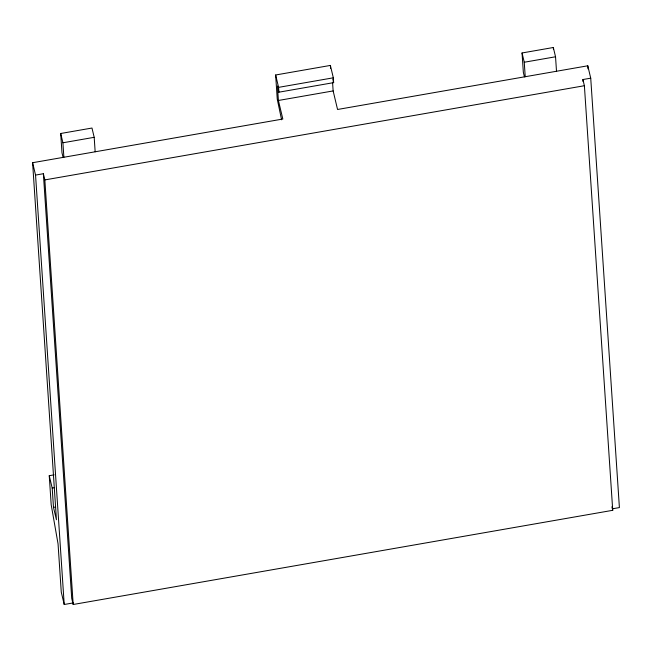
<?xml version="1.0" encoding="UTF-8"?>
<svg xmlns="http://www.w3.org/2000/svg" width="652" height="652" viewBox="0 0 652 652"><rect width="100%" height="100%" fill="white"/><g stroke="black" fill="none" stroke-linecap="round" stroke-linejoin="round"><path stroke-width="0.98" d="M281.599 119.813L277.247 99.112L275.641 74.988L330.377 65.428L333.327 77.808L333.645 82.633L278.909 92.185L277.434 85.999L278.404 100.473L282.821 119.031L32.6 162.715L56.439 519.75L53.488 507.378L52.201 488.079L49.25 475.699L54.14 474.852M278.909 92.185L278.583 87.36L333.327 77.808M63.097 157.434L61.989 152.796L60.701 133.497L91.981 128.036L94.19 137.319L95.159 151.794M524.444 76.903L523.336 72.266L522.048 52.967L553.328 47.506L555.537 56.781L556.506 71.255M278.404 100.473L333.139 90.921L332.561 82.233M63.88 157.254L62.91 142.78L94.19 137.319M525.227 76.716L524.257 62.242L555.537 56.781M612.383 508.804L619.4 507.582L590.728 78.175L587.786 65.795L337.557 109.479L333.139 90.921M73.236 602.921L64.214 604.494L35.55 175.086L43.366 173.717L44.841 179.911L73.187 604.494L612.733 510.312L584.388 85.722L582.912 79.536L590.728 78.175M44.841 179.911L584.388 85.722M52.201 488.079L54.157 487.737M53.488 507.378L55.444 507.036M522.048 52.967L524.257 62.242M611.894 506.775L612.733 510.312M332.805 79.096L333.645 82.633M275.641 74.988L278.583 87.36M60.701 133.497L62.91 142.78M32.6 162.715L35.55 175.086M73.187 604.494L71.712 598.308L43.366 173.717M64.214 604.494L61.272 592.122L58.052 543.874L51.19 504.746L49.25 475.699M587.786 65.795L587.982 68.843M582.912 79.536L583.043 81.573M553.328 47.506L553.466 49.536M330.377 65.428L330.58 68.444"/></g></svg>
